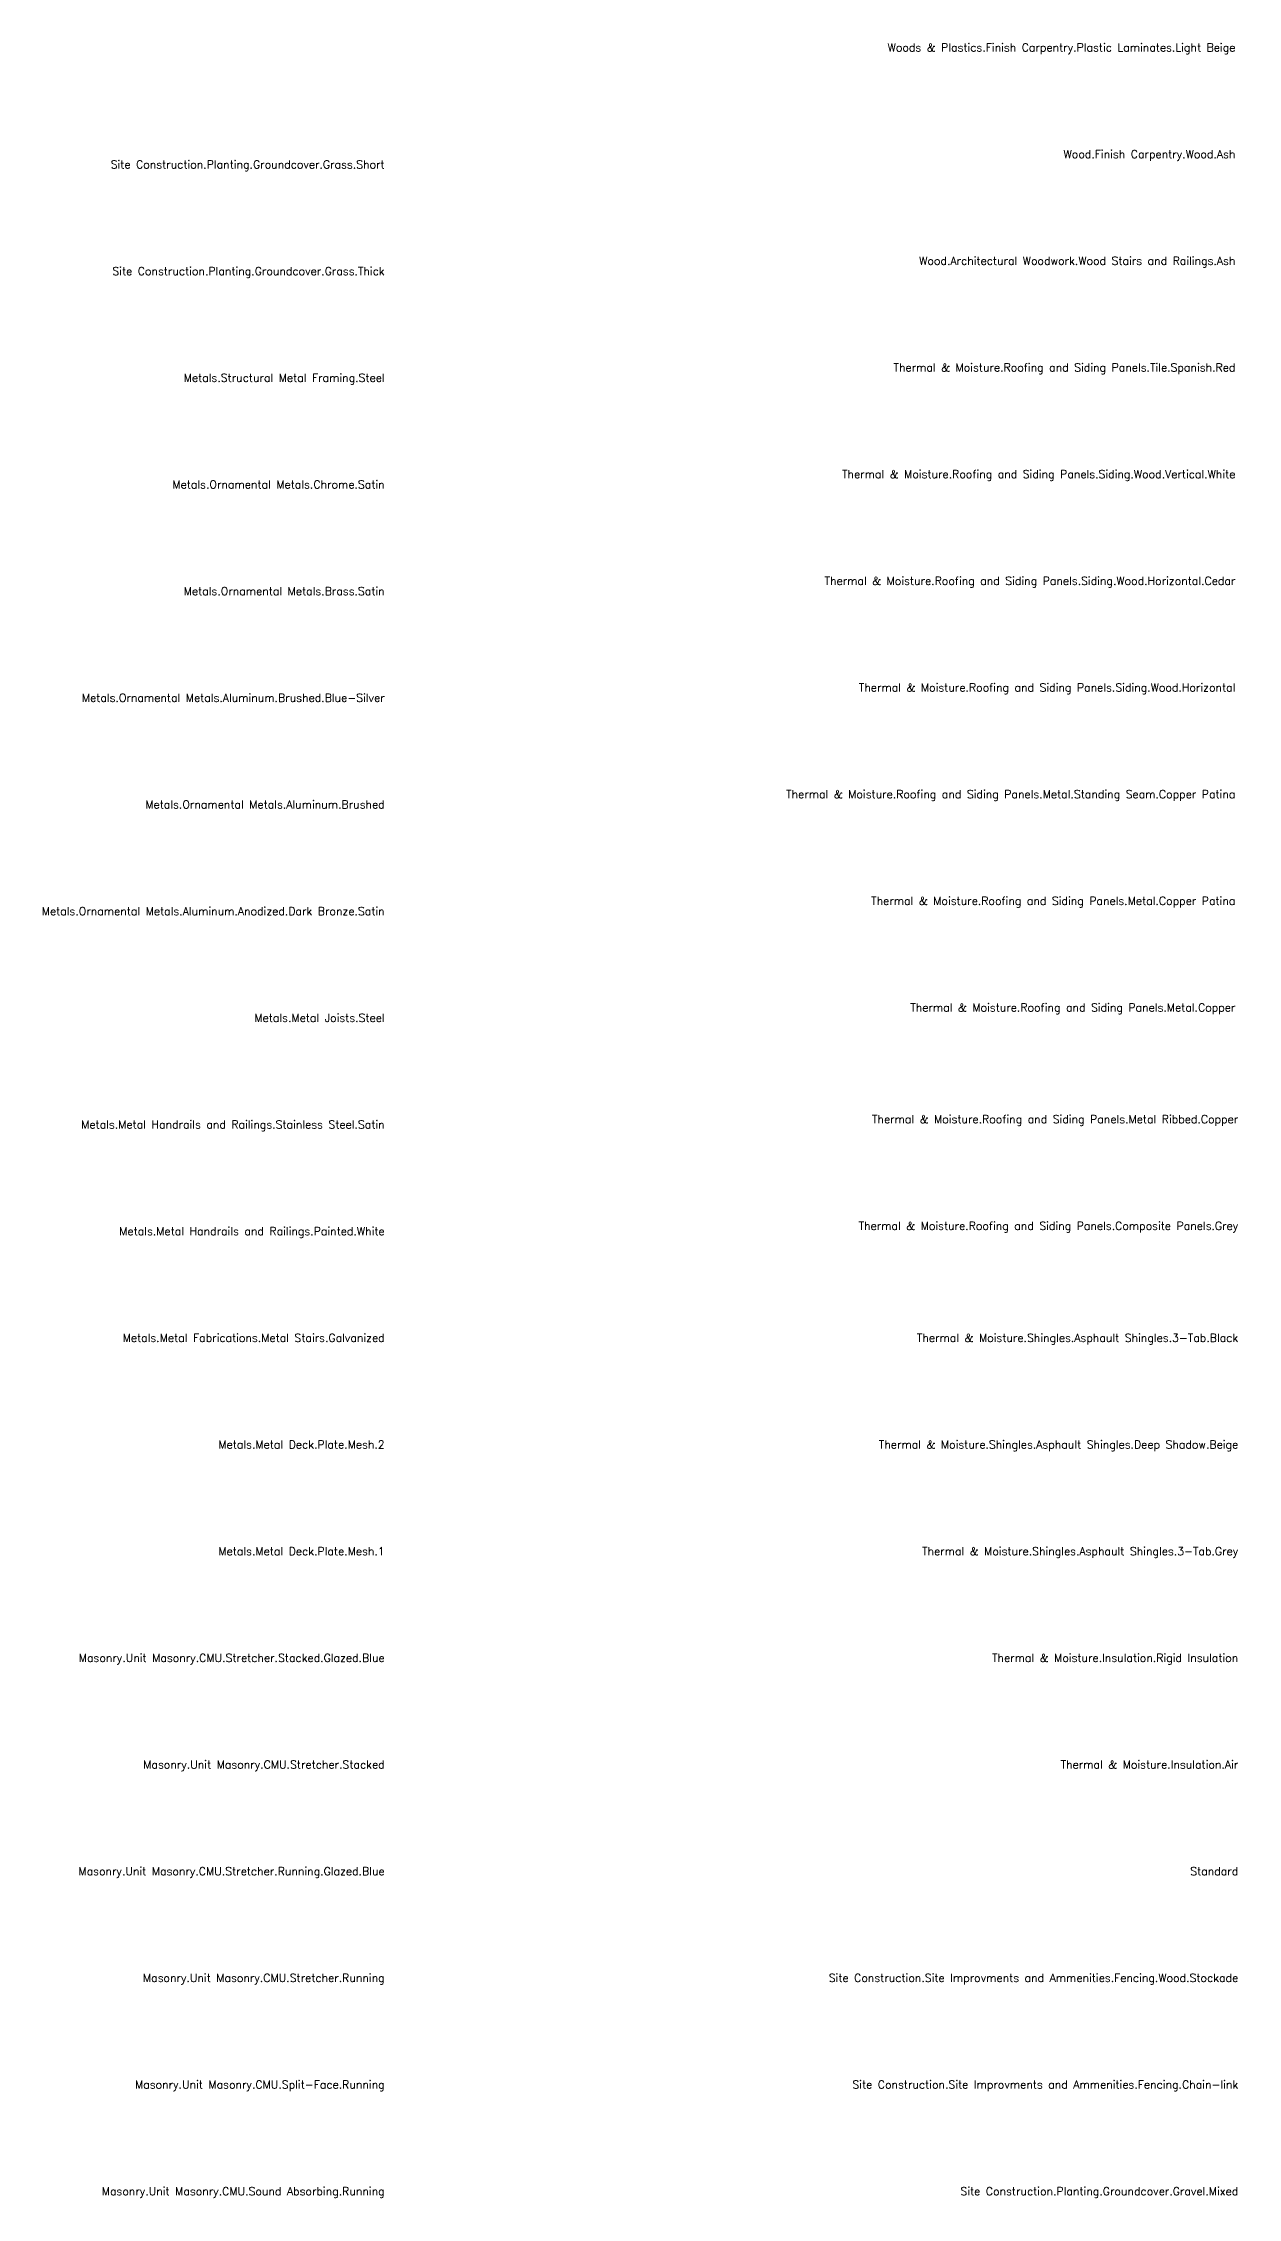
# Model space of a CAD drawing. Header units: inches. Extents: x -453 to 5755, y 57 to 2589.
# Drawn here: x 4411 to 5755, y 57 to 2481 of the extents above; entities that cross this region are included whole.
import ezdxf
from ezdxf.enums import TextEntityAlignment as Align

# ---------------------------------------------------------------- set-up
doc = ezdxf.new("R2010")
doc.units = ezdxf.units.IN
doc.header["$LTSCALE"] = 0.5
doc.header["$MEASUREMENT"] = 0
doc.layers.add('A-Anno-Schd-Titl', color=233, linetype='Continuous', lineweight=35)
doc.styles.add('RomanS', font='romans.shx')

msp = doc.modelspace()

# ---------------------------------------------------------------- texts
at = {"layer": 'A-Anno-Schd-Titl', "style": 'RomanS'}
for s, p in [('Woods & Plastics.Finish Carpentry.Plastic Laminates.Light Beige', (5751.8, 2471.6)), ('Wood.Finish Carpentry.Wood.Ash', (5751.8, 2351.6)), ('Site Construction.Planting.Groundcover.Grass.Short', (4795, 2340)), ('Wood.Architectural Woodwork.Wood Stairs and Railings.Ash', (5751.8, 2231.6)), ('Site Construction.Planting.Groundcover.Grass.Thick', (4795, 2220)), ('Metals.Structural Metal Framing.Steel', (4795, 2100)), ('Thermal & Moisture.Roofing and Siding Panels.Tile.Spanish.Red', (5751.8, 2111.6)), ('Metals.Ornamental Metals.Chrome.Satin', (4795, 1980)), ('Thermal & Moisture.Roofing and Siding Panels.Siding.Wood.Vertical.White', (5751.8, 1991.6)), ('Metals.Ornamental Metals.Brass.Satin', (4795, 1860)), ('Thermal & Moisture.Roofing and Siding Panels.Siding.Wood.Horizontal.Cedar', (5751.8, 1871.6)), ('Metals.Ornamental Metals.Aluminum.Brushed.Blue-Silver', (4795, 1740)), ('Thermal & Moisture.Roofing and Siding Panels.Siding.Wood.Horizontal', (5751.8, 1751.6)), ('Metals.Ornamental Metals.Aluminum.Brushed', (4795, 1620)), ('Thermal & Moisture.Roofing and Siding Panels.Metal.Standing Seam.Copper Patina', (5751.8, 1631.6)), ('Metals.Ornamental Metals.Aluminum.Anodized.Dark Bronze.Satin', (4795, 1500)), ('Thermal & Moisture.Roofing and Siding Panels.Metal.Copper Patina', (5751.8, 1511.6)), ('Metals.Metal Joists.Steel', (4795, 1380)), ('Thermal & Moisture.Roofing and Siding Panels.Metal.Copper', (5751.8, 1391.6)), ('Metals.Metal Handrails and Railings.Stainless Steel.Satin', (4795, 1260)), ('Thermal & Moisture.Roofing and Siding Panels.Metal Ribbed.Copper', (5755, 1266)), ('Metals.Metal Handrails and Railings.Painted.White', (4795, 1140)), ('Thermal & Moisture.Roofing and Siding Panels.Composite Panels.Grey', (5755, 1146)), ('Metals.Metal Fabrications.Metal Stairs.Galvanized', (4795, 1020)), ('Thermal & Moisture.Shingles.Asphault Shingles.3-Tab.Black', (5755, 1020)), ('Metals.Metal Deck.Plate.Mesh.2', (4795, 900)), ('Thermal & Moisture.Shingles.Asphault Shingles.Deep Shadow.Beige', (5755, 900)), ('Metals.Metal Deck.Plate.Mesh.1', (4795, 780)), ('Thermal & Moisture.Shingles.Asphault Shingles.3-Tab.Grey', (5755, 780)), ('Masonry.Unit Masonry.CMU.Stretcher.Stacked.Glazed.Blue', (4795, 660)), ('Thermal & Moisture.Insulation.Rigid Insulation', (5755, 660)), ('Masonry.Unit Masonry.CMU.Stretcher.Stacked', (4795, 540)), ('Thermal & Moisture.Insulation.Air', (5755, 540)), ('Masonry.Unit Masonry.CMU.Stretcher.Running.Glazed.Blue', (4795, 420)), ('Standard', (5755, 420)), ('Masonry.Unit Masonry.CMU.Stretcher.Running', (4795, 300)), ('Site Construction.Site Improvments and Ammenities.Fencing.Wood.Stockade', (5755, 300)), ('Masonry.Unit Masonry.CMU.Split-Face.Running', (4795, 180)), ('Site Construction.Site Improvments and Ammenities.Fencing.Chain-link', (5755, 180)), ('Masonry.Unit Masonry.CMU.Sound Absorbing.Running', (4795, 60)), ('Site Construction.Planting.Groundcover.Gravel.Mixed', (5755, 60))]:
    msp.add_text(s, height=9, dxfattribs=at).set_placement(p, align=Align.RIGHT)

doc.saveas('drawing.dxf')
